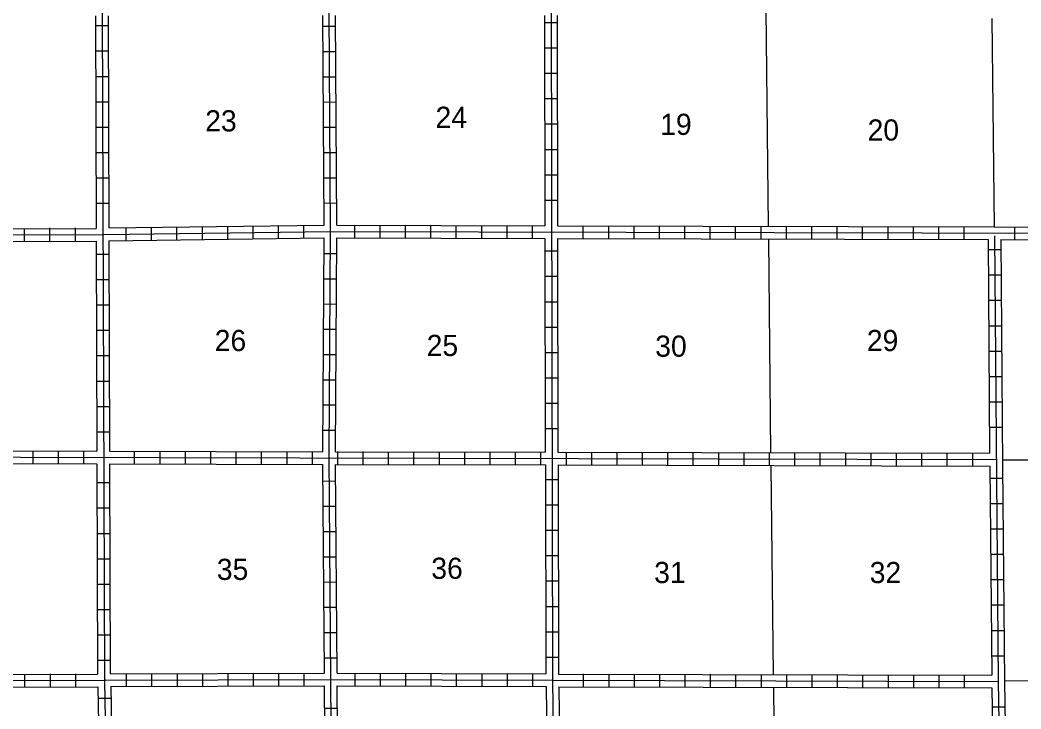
# Model space of a CAD drawing. Extents: x 1640392 to 2166518, y 15983809 to 16412887.
# Drawn here: x 1865110 to 1888759, y 16087602 to 16103884 of the extents above; entities that cross this region are included whole.
import ezdxf

# ---------------------------------------------------------------- set-up
doc = ezdxf.new("R2010")
doc.units = 0
for name, color, linetype in [('L13', 7, 'Continuous'), ('L14', 7, 'Continuous'), ('L8', 7, 'Continuous')]:
    doc.layers.add(name, color=color, linetype=linetype)

msp = doc.modelspace()

# ---------------------------------------------------------------- linework, layer by layer
at = {"layer": 'L13'}
msp.add_line((1888325, 16093486), (1893443, 16093492), dxfattribs=at)
for points in [[(1882676, 16109252), (1882785, 16099010)], [(1888068, 16103917), (1888126, 16098992)], [(1882793, 16098702), (1882843, 16093652)], [(1882851, 16093344), (1882901, 16088419)], [(1888368, 16088269), (1893509, 16088285)], [(1882910, 16088110), (1882960, 16083110)]]:
    msp.add_lwpolyline(points, dxfattribs=at)
at = {"layer": 'L8'}
for p, q in [((1866902, 16103752), (1867202, 16103752)), ((1872562, 16103728), (1872263, 16103727)), ((1877510, 16103827), (1877810, 16103827)), ((1866902, 16103152), (1867202, 16103152)), ((1877510, 16103227), (1877810, 16103227)), ((1872565, 16103132), (1872267, 16103130)), ((1866902, 16102552), (1867202, 16102552)), ((1872569, 16102535), (1872271, 16102533)), ((1877510, 16102627), (1877810, 16102627)), ((1877518, 16102027), (1877818, 16102027)), ((1866902, 16101952), (1867202, 16101952)), ((1872573, 16101939), (1872275, 16101937)), ((1866910, 16101352), (1867210, 16101352)), ((1872577, 16101342), (1872278, 16101340)), ((1877518, 16101427), (1877818, 16101427)), ((1877518, 16100827), (1877818, 16100827)), ((1866910, 16100752), (1867210, 16100752)), ((1872581, 16100745), (1872282, 16100744)), ((1866910, 16100152), (1867210, 16100152)), ((1872584, 16100149), (1872286, 16100147)), ((1877518, 16100227), (1877818, 16100227)), ((1877518, 16099627), (1877818, 16099627)), ((1866910, 16099552), (1867210, 16099552)), ((1872588, 16099552), (1872290, 16099550)), ((1865210, 16098960), (1865210, 16098660)), ((1865810, 16098969), (1865810, 16098669)), ((1866410, 16098969), (1866410, 16098669)), ((1867610, 16098977), (1867610, 16098677)), ((1868210, 16098985), (1868210, 16098685)), ((1868810, 16098994), (1868810, 16098694)), ((1869410, 16098994), (1869410, 16098694)), ((1870010, 16099002), (1870010, 16098702)), ((1870610, 16099010), (1870610, 16098710)), ((1871210, 16099019), (1871210, 16098719)), ((1871810, 16099027), (1871810, 16098727)), ((1873010, 16099035), (1873010, 16098735)), ((1873610, 16099035), (1873610, 16098735)), ((1874210, 16099027), (1874210, 16098727)), ((1874810, 16099027), (1874810, 16098727)), ((1875410, 16099027), (1875410, 16098727)), ((1876010, 16099027), (1876010, 16098727)), ((1876610, 16099027), (1876610, 16098727)), ((1877210, 16099027), (1877210, 16098727)), ((1878410, 16099019), (1878410, 16098719)), ((1879010, 16099019), (1879010, 16098719)), ((1879610, 16099019), (1879610, 16098719)), ((1880210, 16099019), (1880210, 16098719)), ((1880810, 16099019), (1880810, 16098719)), ((1881410, 16099010), (1881410, 16098710)), ((1882010, 16099010), (1882010, 16098710)), ((1882610, 16099010), (1882610, 16098710)), ((1883210, 16099010), (1883210, 16098710)), ((1883810, 16099010), (1883810, 16098710)), ((1884410, 16099010), (1884410, 16098710)), ((1885010, 16099002), (1885010, 16098702)), ((1885610, 16099002), (1885610, 16098702)), ((1886210, 16099002), (1886210, 16098702)), ((1886810, 16099002), (1886810, 16098702)), ((1887409, 16099002), (1887409, 16098702)), ((1888609, 16098994), (1888609, 16098694)), ((1888284, 16098694), (1888326, 16093344)), ((1877518, 16098427), (1877818, 16098427)), ((1888284, 16098452), (1887984, 16098452)), ((1866918, 16098352), (1867218, 16098352)), ((1872589, 16098357), (1872291, 16098359)), ((1866918, 16097752), (1867218, 16097752)), ((1872585, 16097761), (1872287, 16097762)), ((1877526, 16097827), (1877826, 16097827)), ((1888293, 16097852), (1887993, 16097852)), ((1877526, 16097227), (1877826, 16097227)), ((1888293, 16097252), (1887993, 16097252)), ((1866918, 16097152), (1867218, 16097152)), ((1872582, 16097164), (1872283, 16097166)), ((1866927, 16096552), (1867227, 16096552)), ((1872578, 16096567), (1872280, 16096569)), ((1877526, 16096627), (1877826, 16096627)), ((1888301, 16096652), (1888001, 16096652)), ((1888309, 16096052), (1888009, 16096052)), ((1866927, 16095952), (1867227, 16095952)), ((1872574, 16095971), (1872276, 16095973)), ((1877526, 16096027), (1877826, 16096027)), ((1866927, 16095352), (1867227, 16095352)), ((1872570, 16095374), (1872272, 16095376)), ((1877526, 16095427), (1877826, 16095427)), ((1888309, 16095452), (1888009, 16095452)), ((1866927, 16094752), (1867227, 16094752)), ((1872567, 16094778), (1872268, 16094779)), ((1877526, 16094827), (1877826, 16094827)), ((1888318, 16094852), (1888018, 16094852)), ((1866935, 16094152), (1867235, 16094152)), ((1872563, 16094181), (1872265, 16094183)), ((1877535, 16094227), (1877835, 16094227)), ((1888318, 16094252), (1888018, 16094252)), ((1865418, 16093402), (1865418, 16093702)), ((1866018, 16093402), (1866018, 16093702)), ((1866618, 16093402), (1866618, 16093702)), ((1867818, 16093394), (1867818, 16093694)), ((1868418, 16093394), (1868418, 16093694)), ((1869018, 16093394), (1869018, 16093694)), ((1869618, 16093394), (1869618, 16093694)), ((1870218, 16093385), (1870218, 16093685)), ((1870818, 16093385), (1870818, 16093685)), ((1871418, 16093385), (1871418, 16093685)), ((1872018, 16093385), (1872018, 16093685)), ((1872618, 16093385), (1872618, 16093685)), ((1873218, 16093385), (1873218, 16093685)), ((1873818, 16093377), (1873818, 16093677)), ((1874418, 16093377), (1874418, 16093677)), ((1875018, 16093377), (1875018, 16093677)), ((1875618, 16093377), (1875618, 16093677)), ((1876218, 16093377), (1876218, 16093677)), ((1876818, 16093369), (1876818, 16093669)), ((1877418, 16093369), (1877418, 16093669)), ((1878018, 16093369), (1878018, 16093669)), ((1878618, 16093369), (1878618, 16093669)), ((1879218, 16093369), (1879218, 16093669)), ((1879818, 16093369), (1879818, 16093669)), ((1880418, 16093360), (1880418, 16093660)), ((1881018, 16093360), (1881018, 16093660)), ((1881618, 16093360), (1881618, 16093660)), ((1882218, 16093360), (1882218, 16093660)), ((1882818, 16093360), (1882818, 16093660)), ((1883418, 16093352), (1883418, 16093652)), ((1884018, 16093352), (1884018, 16093652)), ((1884618, 16093352), (1884618, 16093652)), ((1885218, 16093352), (1885218, 16093652)), ((1885818, 16093352), (1885818, 16093652)), ((1886418, 16093352), (1886418, 16093652)), ((1887018, 16093344), (1887018, 16093644)), ((1887618, 16093344), (1887618, 16093644)), ((1872265, 16092988), (1872564, 16092990)), ((1877535, 16093027), (1877835, 16093027)), ((1888326, 16093052), (1888026, 16093052)), ((1866935, 16092952), (1867235, 16092952)), ((1866935, 16092352), (1867235, 16092352)), ((1872270, 16092391), (1872568, 16092393)), ((1877535, 16092427), (1877835, 16092427)), ((1888334, 16092452), (1888034, 16092452)), ((1872275, 16091794), (1872573, 16091797)), ((1877535, 16091827), (1877835, 16091827)), ((1888343, 16091852), (1888043, 16091852)), ((1866943, 16091752), (1867243, 16091752)), ((1866943, 16091152), (1867243, 16091152)), ((1872280, 16091198), (1872578, 16091200)), ((1877535, 16091227), (1877835, 16091227)), ((1888343, 16091252), (1888043, 16091252)), ((1872284, 16090601), (1872583, 16090604)), ((1877535, 16090627), (1877835, 16090627)), ((1888351, 16090652), (1888051, 16090652)), ((1866943, 16090552), (1867243, 16090552)), ((1866943, 16089952), (1867243, 16089952)), ((1872289, 16090005), (1872587, 16090007)), ((1877543, 16090027), (1877843, 16090027)), ((1888351, 16090052), (1888051, 16090052)), ((1877543, 16089427), (1877843, 16089427)), ((1888359, 16089452), (1888059, 16089452)), ((1866952, 16089352), (1867252, 16089352)), ((1872294, 16089408), (1872592, 16089410)), ((1866952, 16088752), (1867252, 16088752)), ((1872298, 16088811), (1872597, 16088814)), ((1877543, 16088827), (1877843, 16088827)), ((1888359, 16088852), (1888059, 16088852)), ((1865227, 16088127), (1865227, 16088427)), ((1865827, 16088135), (1865827, 16088435)), ((1866427, 16088135), (1866427, 16088435)), ((1867627, 16088135), (1867627, 16088435)), ((1868227, 16088135), (1868227, 16088435)), ((1868827, 16088144), (1868827, 16088444)), ((1869427, 16088144), (1869427, 16088444)), ((1870027, 16088144), (1870027, 16088444)), ((1870627, 16088144), (1870627, 16088444)), ((1871227, 16088152), (1871227, 16088452)), ((1871827, 16088152), (1871827, 16088452)), ((1873027, 16088152), (1873027, 16088452)), ((1873627, 16088152), (1873627, 16088452)), ((1874227, 16088144), (1874227, 16088444)), ((1874827, 16088144), (1874827, 16088444)), ((1875426, 16088144), (1875426, 16088444)), ((1876026, 16088144), (1876026, 16088444)), ((1876626, 16088135), (1876626, 16088435)), ((1877226, 16088135), (1877226, 16088435)), ((1878426, 16088135), (1878426, 16088435)), ((1879026, 16088127), (1879026, 16088427)), ((1879626, 16088127), (1879626, 16088427)), ((1880226, 16088127), (1880226, 16088427)), ((1880826, 16088127), (1880826, 16088427)), ((1881426, 16088127), (1881426, 16088427)), ((1882026, 16088119), (1882026, 16088419)), ((1882626, 16088119), (1882626, 16088419)), ((1883226, 16088119), (1883226, 16088419)), ((1883826, 16088119), (1883826, 16088419)), ((1884426, 16088110), (1884426, 16088410)), ((1885026, 16088110), (1885026, 16088410)), ((1885626, 16088110), (1885626, 16088410)), ((1886226, 16088110), (1886226, 16088410)), ((1886826, 16088110), (1886826, 16088410)), ((1887426, 16088102), (1887426, 16088402)), ((1867260, 16087852), (1866960, 16087852)), ((1872308, 16087618), (1872606, 16087621)), ((1888076, 16087652), (1888376, 16087652))]:
    msp.add_line(p, q, dxfattribs=at)
for points in [[(1866993, 16119952), (1867102, 16088260)], [(1877626, 16120027), (1877693, 16088277)], [(1872410, 16093585), (1872443, 16098885), (1872410, 16104127), (1872352, 16109452)], [(1866893, 16103985), (1866910, 16098960)], [(1867193, 16103985), (1867210, 16098969)], [(1872292, 16099033), (1872261, 16103990)], [(1872592, 16099035), (1872561, 16103990)], [(1877501, 16103994), (1877510, 16099019)], [(1877801, 16103994), (1877810, 16099019)], [(1856519, 16098785), (1867093, 16098819), (1872443, 16098885), (1893409, 16098835)], [(1861902, 16098952), (1866910, 16098960)], [(1867210, 16098969), (1872292, 16099033)], [(1872592, 16099035), (1877510, 16099019)], [(1877810, 16099019), (1888126, 16098993)], [(1888126, 16098994), (1893409, 16098985)], [(1861902, 16098652), (1866910, 16098660)], [(1866910, 16098660), (1866927, 16093694)], [(1867210, 16098669), (1872292, 16098733)], [(1867210, 16098669), (1867227, 16093694)], [(1872261, 16093681), (1872292, 16098733)], [(1872561, 16093681), (1872592, 16098735)], [(1872592, 16098735), (1877510, 16098719)], [(1877510, 16098719), (1877518, 16093669)], [(1877810, 16098719), (1887984, 16098694)], [(1877810, 16098719), (1877818, 16093669)], [(1887984, 16098694), (1888018, 16093644)], [(1888134, 16098785), (1888218, 16088252)], [(1888284, 16098694), (1893409, 16098685)], [(1861910, 16093702), (1866927, 16093694)], [(1867227, 16093694), (1872261, 16093681)], [(1872561, 16093681), (1877518, 16093669)], [(1861819, 16093560), (1888184, 16093494)], [(1872560, 16076206), (1872493, 16082835), (1872452, 16088302), (1872410, 16093585)], [(1877818, 16093669), (1888018, 16093644)], [(1861919, 16093402), (1866927, 16093394)], [(1866927, 16093394), (1866943, 16088427)], [(1867227, 16093394), (1872262, 16093381)], [(1867227, 16093394), (1867243, 16088435)], [(1872300, 16088451), (1872262, 16093381)], [(1872600, 16088451), (1872562, 16093381)], [(1872562, 16093381), (1877526, 16093369)], [(1877526, 16093369), (1877535, 16088435)], [(1877826, 16093369), (1888026, 16093344)], [(1877826, 16093369), (1877835, 16088427)], [(1888026, 16093344), (1888068, 16088402)], [(1888326, 16093344), (1888368, 16088252)], [(1846627, 16088194), (1851311, 16088244), (1861785, 16088269), (1872452, 16088302), (1888218, 16088252)], [(1861927, 16088419), (1866943, 16088427)], [(1867102, 16088260), (1867302, 16077152), (1867385, 16076585), (1867877, 16075752), (1868227, 16075693), (1868443, 16075268), (1869660, 16072510), (1869760, 16072268), (1872610, 16072302)], [(1867243, 16088435), (1872300, 16088451)], [(1872600, 16088451), (1877535, 16088435)], [(1877693, 16088277), (1877810, 16079185)], [(1877835, 16088427), (1888068, 16088402)], [(1888218, 16088252), (1888318, 16082635), (1888168, 16082219), (1888201, 16082044), (1888293, 16081135), (1888509, 16056560)], [(1888368, 16088252), (1888451, 16083094)], [(1861944, 16088119), (1866952, 16088127)], [(1866952, 16088127), (1867045, 16082986)], [(1867252, 16088135), (1872303, 16088151)], [(1867252, 16088135), (1867343, 16082985)], [(1872342, 16082985), (1872303, 16088151)], [(1872642, 16082989), (1872603, 16088151)], [(1872603, 16088151), (1877543, 16088135)], [(1877543, 16088135), (1877601, 16083127)], [(1877843, 16088127), (1888068, 16088102)], [(1877843, 16088127), (1877901, 16083127)], [(1888068, 16088102), (1888151, 16083094)]]:
    msp.add_lwpolyline(points, dxfattribs=at)

# ---------------------------------------------------------------- texts
at = {"layer": 'L14'}
for s, p in [('23', (1869485, 16101252)), ('24', (1874927, 16101335)), ('19', (1880235, 16101169)), ('20', (1885135, 16101035)), ('26', (1869710, 16096060)), ('29', (1885118, 16096060)), ('25', (1874718, 16095944)), ('30', (1880118, 16095927)), ('35', (1869760, 16090652)), ('36', (1874827, 16090677)), ('31', (1880093, 16090577)), ('32', (1885185, 16090577))]:
    msp.add_text(s, height=500, rotation=360, dxfattribs=at).set_placement(p)

doc.saveas('drawing.dxf')
